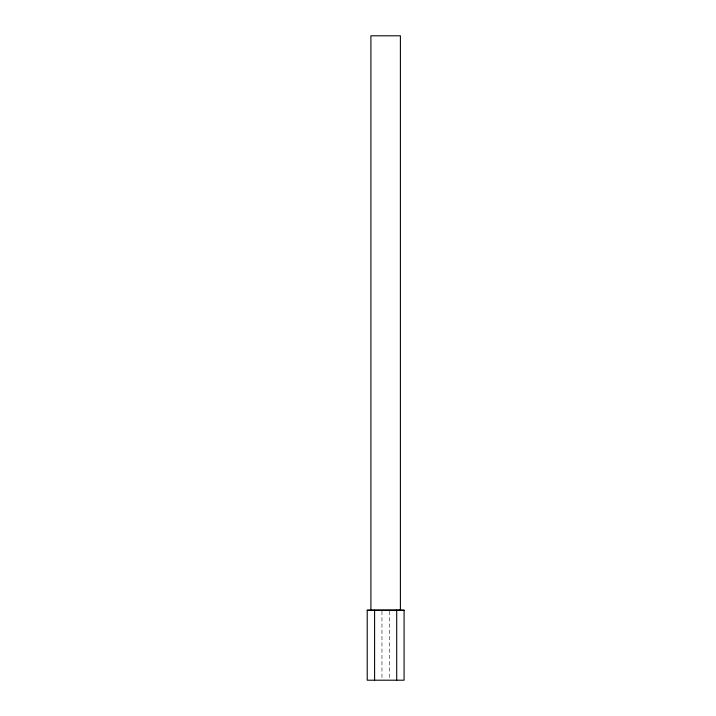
<?xml version="1.0" encoding="UTF-8"?>
<svg xmlns="http://www.w3.org/2000/svg" width="716" height="716" viewBox="0 0 716 716"><rect width="100%" height="100%" fill="white"/><g stroke="black" fill="none" stroke-linecap="round" stroke-linejoin="round"><path stroke-width="0.54" stroke-dasharray="3.58 2.69" d="M389.334 611.267L389.334 679.09M381.959 611.267L381.959 679.09"/><path stroke-width="1.07" d="M399.895 610.184L400.396 610.157L400.396 35.8L370.906 35.8L370.906 610.13L400.396 610.157M367.219 610.309L404.084 610.166L404.084 680.2L367.219 680.2L367.219 610.157L371.425 610.157L370.906 610.13M399.868 610.256L404.084 610.292M396.709 610.166L396.709 680.2M374.593 610.157L374.593 680.2"/></g></svg>
